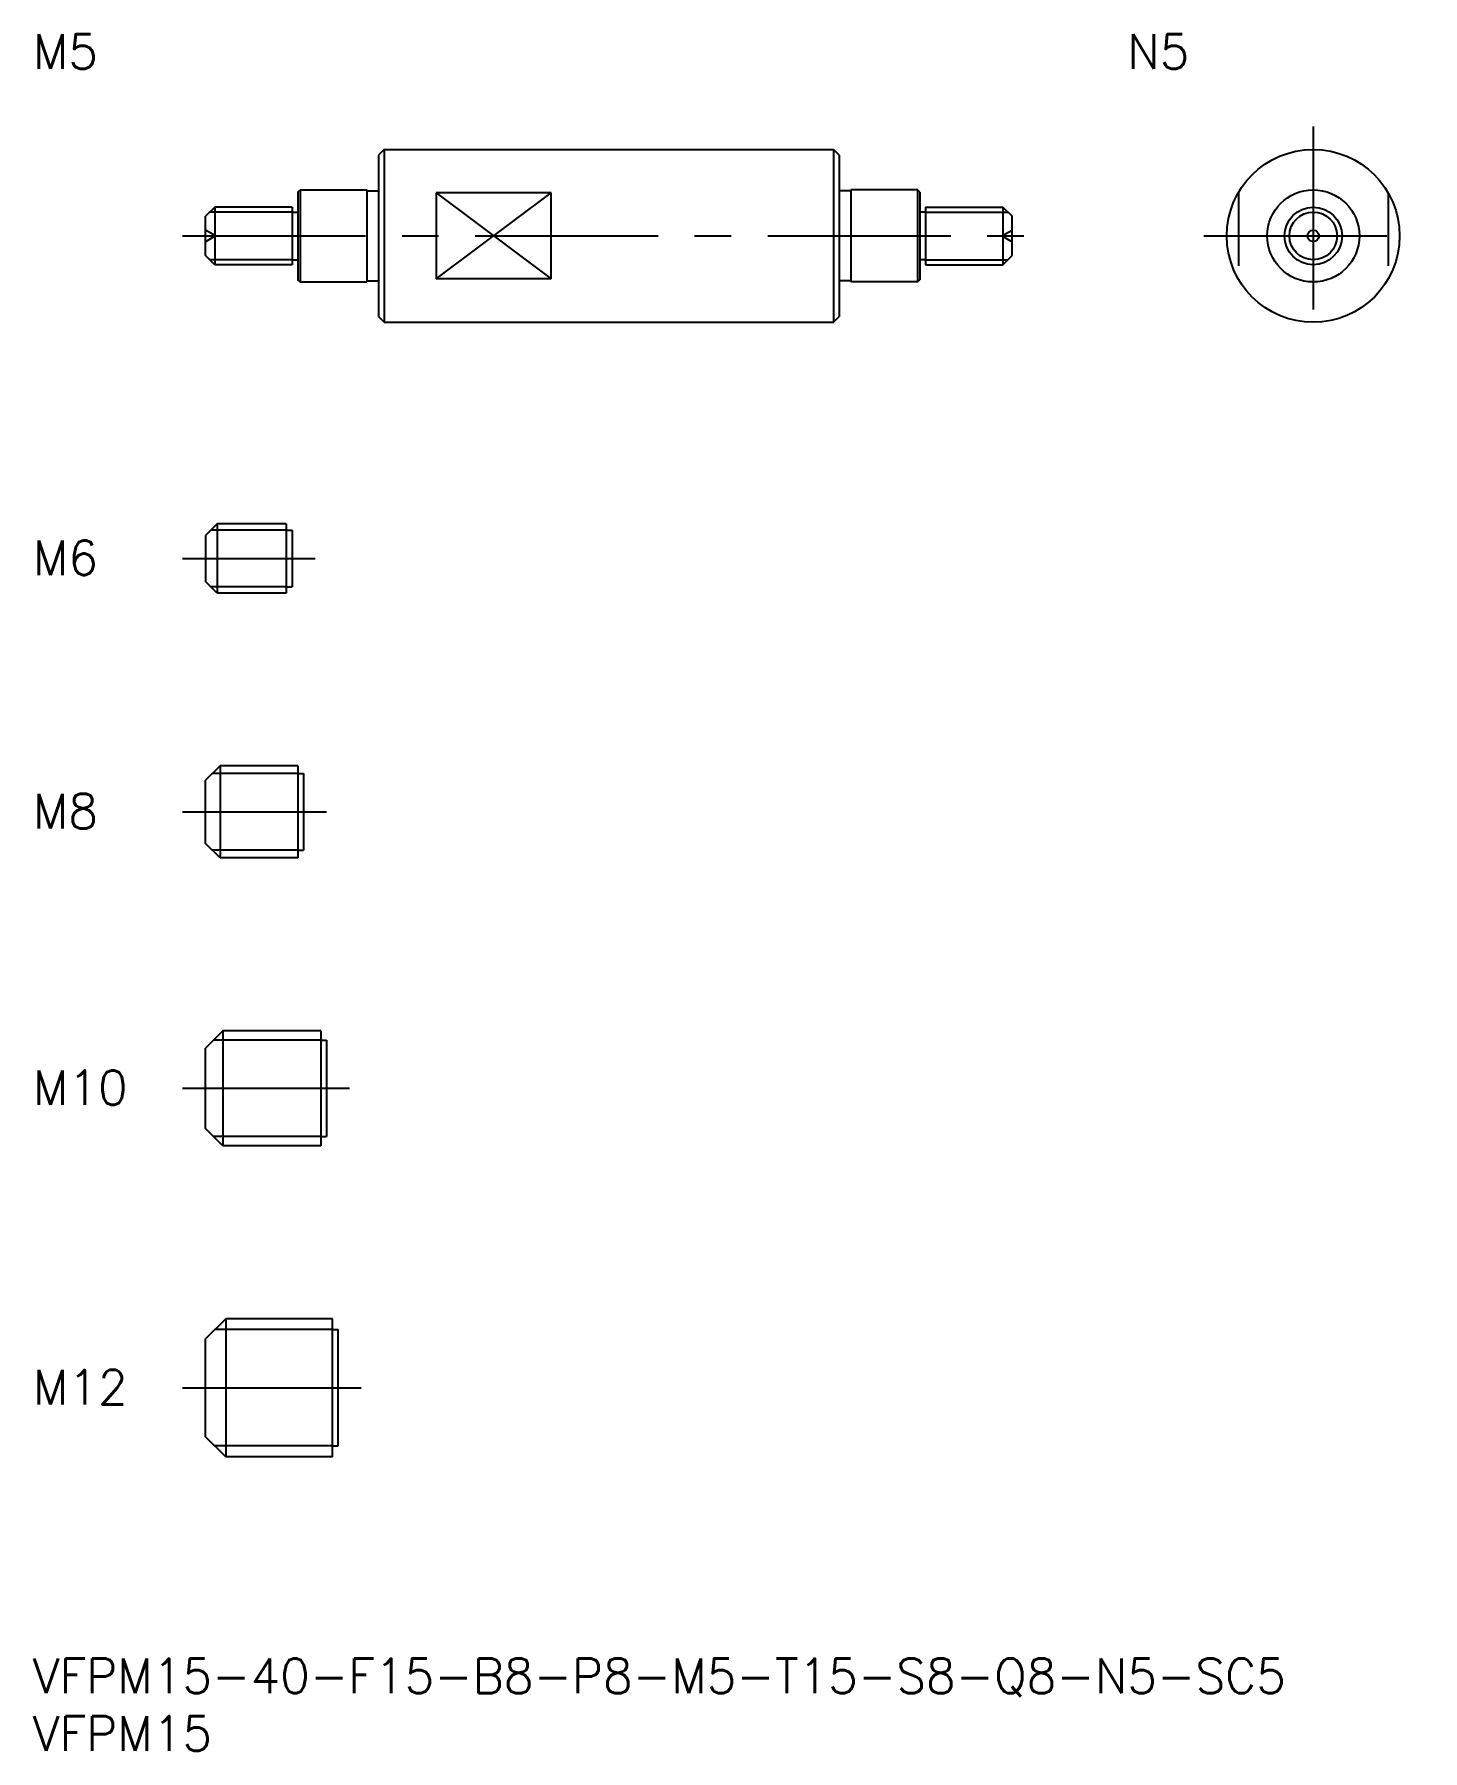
# Model space of a CAD drawing. Extents: x 0 to 121, y -8 to 141.
import ezdxf

# ---------------------------------------------------------------- set-up
doc = ezdxf.new("R2010")
doc.units = 0
doc.header["$LTSCALE"] = 0.5
doc.linetypes.add('CENTER', pattern=[50.8, 31.75, -6.35, 6.35, -6.35])
doc.linetypes.add('DASHED', pattern=[19.05, 12.7, -6.35])
for name, color, linetype in [('MSM_CENTER', 1, 'CENTER'), ('MSM_CONTINUOUS', 7, 'CONTINUOUS'), ('MSM_DASHED', 4, 'DASHED'), ('MSM_NARROW', 5, 'CONTINUOUS'), ('MSM_PART_NUMBER', 7, 'CONTINUOUS')]:
    doc.layers.add(name, color=color, linetype=linetype)
doc.styles.get("Standard").update_dxf_attribs({"font": 'txt.shx', "height": 1, "bigfont": 'bigfont.shx'})

# ---------------------------------------------------------------- blocks, each defined once
blk = doc.blocks.new('*U14')
at = {"layer": 'MSM_PART_NUMBER'}
blk.add_text('VFPM15-40-F15-B8-P8-M5-T15-S8-Q8-N5-SC5', height=3, dxfattribs=at).set_placement((0, -3))
blk = doc.blocks.new('*U15')
at = {"layer": 'MSM_PART_NUMBER'}
blk.add_text('VFPM15', height=3, dxfattribs=at).set_placement((0, -8))
blk = doc.blocks.new('*U16')
at = {"layer": 'MSM_PART_NUMBER'}
blk.add_text('M12', height=3, dxfattribs=at).set_placement((0, 22.06))
blk = doc.blocks.new('*U17')
at = {"layer": 'MSM_PART_NUMBER'}
blk.add_text('M10', height=3, dxfattribs=at).set_placement((0, 48.06))
blk = doc.blocks.new('*U18')
at = {"layer": 'MSM_PART_NUMBER'}
blk.add_text('M8', height=3, dxfattribs=at).set_placement((0, 72.06))
blk = doc.blocks.new('*U19')
at = {"layer": 'MSM_PART_NUMBER'}
blk.add_text('M6', height=3, dxfattribs=at).set_placement((0, 94.06))
blk = doc.blocks.new('*U20')
at = {"layer": 'MSM_PART_NUMBER'}
blk.add_text('M5', height=3, dxfattribs=at).set_placement((0, 138))
blk = doc.blocks.new('*U21')
at = {"layer": 'MSM_PART_NUMBER'}
blk.add_text('N5', height=3, rotation=360, dxfattribs=at).set_placement((95, 138))

msp = doc.modelspace()

# ---------------------------------------------------------------- linework, layer by layer
at = {"layer": 'MSM_CENTER'}
for p, q in [((111.15, 133), (111.15, 114)), ((13, 123.5), (87, 123.5)), ((101.65, 123.5), (120.65, 123.5)), ((13, 95.5), (24.5, 95.5)), ((13, 73.5), (25.5, 73.5)), ((13, 49.5), (27.5, 49.5)), ((13, 23.5), (28.5, 23.5))]:
    msp.add_line(p, q, dxfattribs=at)
at = {"layer": 'MSM_CONTINUOUS'}
for p, q in [((30.5, 131), (30, 130.5)), ((30, 130.5), (30, 116.5)), ((30.5, 131), (69.5, 131)), ((30.5, 131), (30.5, 116)), ((69.5, 131), (69.5, 116)), ((69.5, 131), (70, 130.5)), ((70, 130.5), (70, 116.5)), ((23, 127.3), (23.2, 127.5)), ((23, 127.3), (23, 119.7)), ((23.2, 127.5), (23.2, 119.5)), ((23.2, 127.5), (29, 127.5)), ((29, 127.5), (29, 119.5)), ((29, 127.4), (30, 127.4)), ((45, 127.24), (35, 127.24)), ((35, 127.24), (35, 119.76)), ((45, 119.76), (45, 127.24)), ((71, 127.4), (70, 127.4)), ((71, 127.5), (71, 119.5)), ((76.8, 127.5), (71, 127.5)), ((77, 127.3), (76.8, 127.5)), ((76.8, 127.5), (76.8, 119.5)), ((77, 127.3), (77, 119.7)), ((15.8, 126), (15, 125.2)), ((15, 121.8), (15, 125.2)), ((22.5, 126), (15.8, 126)), ((15.8, 126), (15.8, 121)), ((22.5, 126), (22.5, 121)), ((22.5, 125.57), (23, 125.57)), ((77.5, 125.57), (77, 125.57)), ((77.5, 126), (84.2, 126)), ((77.5, 126), (77.5, 121)), ((84.2, 126), (85, 125.2)), ((84.2, 126), (84.2, 121)), ((85, 121.8), (85, 125.2)), ((15.8, 121), (15, 121.8)), ((22.5, 121), (15.8, 121)), ((22.5, 121.43), (23, 121.43)), ((77.5, 121.43), (77, 121.43)), ((77.5, 121), (84.2, 121)), ((84.2, 121), (85, 121.8)), ((23.2, 119.5), (23, 119.7)), ((23.2, 119.5), (29, 119.5)), ((29, 119.6), (30, 119.6)), ((45, 119.76), (35, 119.76)), ((71, 119.6), (70, 119.6)), ((76.8, 119.5), (71, 119.5)), ((76.8, 119.5), (77, 119.7)), ((30, 116.5), (30.5, 116)), ((69.5, 116), (70, 116.5)), ((30.5, 116), (69.5, 116)), ((16, 98.5), (15, 97.5)), ((22, 98.5), (16, 98.5)), ((16, 98.5), (16, 92.5)), ((22, 98.5), (22, 92.5)), ((15, 97.5), (15, 93.5)), ((22, 97.96), (22.5, 97.96)), ((22.5, 97.96), (22.5, 93.04)), ((16, 92.5), (15, 93.5)), ((22, 92.5), (16, 92.5)), ((22, 93.04), (22.5, 93.04)), ((16.25, 77.5), (15, 76.25)), ((23, 77.5), (16.25, 77.5)), ((16.25, 77.5), (16.25, 69.5)), ((23, 77.5), (23, 69.5)), ((15, 70.75), (15, 76.25)), ((23, 76.82), (23.5, 76.82)), ((23.5, 76.82), (23.5, 70.18)), ((16.25, 69.5), (15, 70.75)), ((23, 70.18), (23.5, 70.18)), ((23, 69.5), (16.25, 69.5)), ((16.5, 54.5), (15, 53)), ((25, 54.5), (16.5, 54.5)), ((16.5, 54.5), (16.5, 44.5)), ((25, 54.5), (25, 44.5)), ((25, 53.69), (25.5, 53.69)), ((25.5, 53.69), (25.5, 45.31)), ((15, 46), (15, 53)), ((16.5, 44.5), (15, 46)), ((25, 45.31), (25.5, 45.31)), ((25, 44.5), (16.5, 44.5)), ((16.75, 29.5), (15, 27.75)), ((26, 29.5), (16.75, 29.5)), ((16.75, 29.5), (16.75, 17.5)), ((26, 17.5), (26, 29.5)), ((26, 28.55), (26.5, 28.55)), ((26.5, 18.45), (26.5, 28.55)), ((15, 19.25), (15, 27.75)), ((16.75, 17.5), (15, 19.25)), ((26, 18.45), (26.5, 18.45)), ((26, 17.5), (16.75, 17.5))]:
    msp.add_line(p, q, dxfattribs=at)
for radius in [7.5, 4, 2.5, 0.5]:
    msp.add_circle((111.15, 123.5), radius, dxfattribs=at)
at = {"layer": 'MSM_DASHED'}
for p, q in [((104.65, 127.24), (104.65, 119.76)), ((117.65, 127.24), (117.65, 119.76)), ((15.87, 123.5), (15, 124)), ((84.13, 123.5), (85, 124)), ((15.87, 123.5), (15, 123)), ((84.13, 123.5), (85, 123))]:
    msp.add_line(p, q, dxfattribs=at)
at = {"layer": 'MSM_NARROW'}
for p, q in [((35, 119.76), (45, 127.24)), ((35, 127.24), (45, 119.76)), ((22.5, 125.57), (15.37, 125.57)), ((77.5, 125.57), (84.63, 125.57)), ((22.5, 121.43), (15.37, 121.43)), ((77.5, 121.43), (84.63, 121.43)), ((22, 97.96), (15.46, 97.96)), ((22, 93.04), (15.46, 93.04)), ((23, 76.82), (15.57, 76.82)), ((23, 70.18), (15.57, 70.18)), ((25, 53.69), (15.69, 53.69)), ((25, 45.31), (15.69, 45.31)), ((26, 28.55), (15.8, 28.55)), ((26, 18.45), (15.8, 18.45))]:
    msp.add_line(p, q, dxfattribs=at)
msp.add_circle((111.15, 123.5), 2.07, dxfattribs=at)

# ---------------------------------------------------------------- block references
at = {"layer": 'MSM_CONTINUOUS'}
for name in ['*U20', '*U21', '*U19', '*U18', '*U17', '*U16', '*U14', '*U15']:
    msp.add_blockref(name, (0, 0), dxfattribs=at)

doc.saveas('drawing.dxf')
